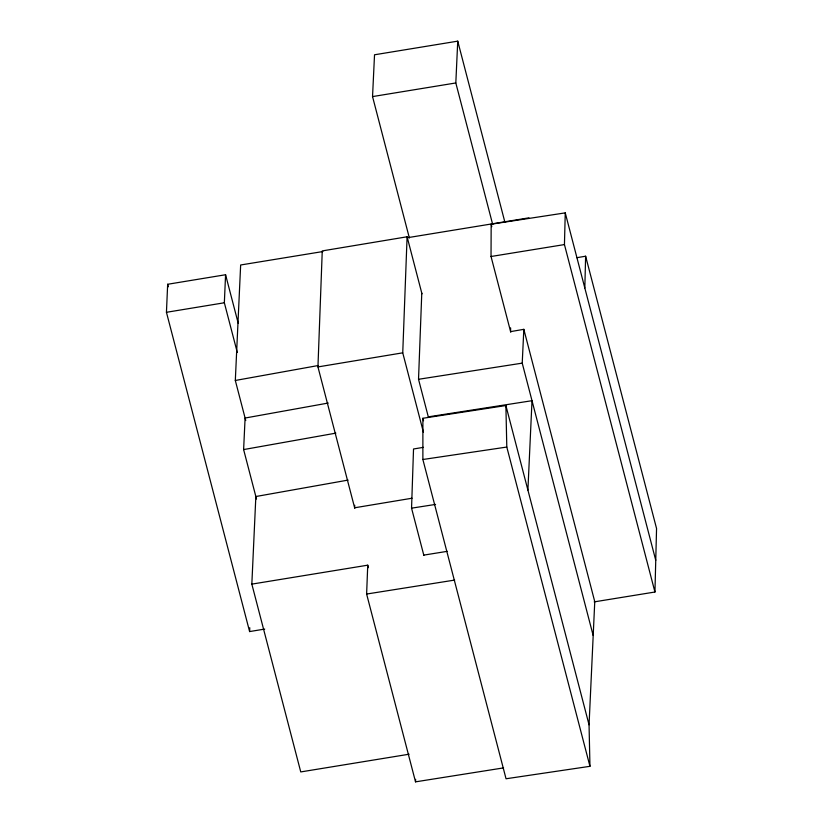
<?xml version="1.0" encoding="UTF-8"?>
<svg xmlns="http://www.w3.org/2000/svg" width="823" height="823" viewBox="0 0 823 823"><rect width="100%" height="100%" fill="white"/><g stroke="black" fill="none" stroke-linecap="round" stroke-linejoin="round"><path stroke-width="1.23" d="M422.878 459.501L422.888 418.279L505.888 405.544L589.052 724.806L589.957 766.316L506.042 778.764L422.878 459.501L506.803 447.054L505.888 405.544M510.744 332.194L491.033 256.498L491.166 224.206L565.257 212.879L655.756 560.319M510.61 327.893L510.599 331.618L523.829 329.334L594.762 601.654L589.052 724.806M594.185 601.88L654.943 592.015L564.444 244.575L565.257 212.879M584.824 287.999L585.626 256.21L576.851 257.692M654.943 592.015L656.559 528.52L585.626 256.21M423.845 555.36L411.551 508.161L413.527 448.988L423.475 447.342M354.734 505.26L354.641 507.781L412.035 498.224M354.775 508.316L317.945 366.924L322.256 250.912L407.097 236.787L421.962 293.842M423.413 432.198L402.745 352.83L407.097 236.787M428.238 416.592L418.526 379.29L421.777 293.132M503.583 767.89L415.533 781.85L366.616 594.041L367.747 565.175L251.838 584.124L300.755 771.923L409.103 754.218M415.533 781.85L415.636 779.34M264.708 629.081L249.606 631.57L166.441 312.298L167.666 284.274L225.574 274.738L238.197 323.192M237.291 352.46L224.35 302.771L225.574 274.738M249.606 631.57L249.77 627.743M245.748 420.522L235.316 380.473L240.655 264.985L322.842 251.55M251.838 584.124L255.85 496.526L348.108 480.087M492.668 224.401L455.819 82.958L457.742 41.15L374.527 54.781L372.541 96.589L409.381 238.032M527.903 490.055L532.008 400.698L428.31 416.85M256.498 499.016L243.618 449.574L245.1 418.033L328.243 403.044M593.157 635.459L522.224 363.138L523.829 329.334M235.316 380.473L318.46 365.484M243.618 449.574L335.877 433.135M317.945 366.924L402.745 352.83M166.441 312.298L224.35 302.771M372.541 96.589L455.819 82.958M407.56 237.693L528.932 217.838M491.033 256.498L564.444 244.575M423.783 555.114L447.249 551.338M366.616 594.041L454.666 580.081M418.526 379.29L522.224 363.138M411.551 508.161L435.583 504.417M457.742 41.15L504.921 222.303M491.166 224.206L491.804 226.685M506.803 447.054L589.957 766.316M422.888 418.279L423.536 420.769M367.747 565.175L368.395 567.664M167.666 284.274L168.314 286.754"/></g></svg>
